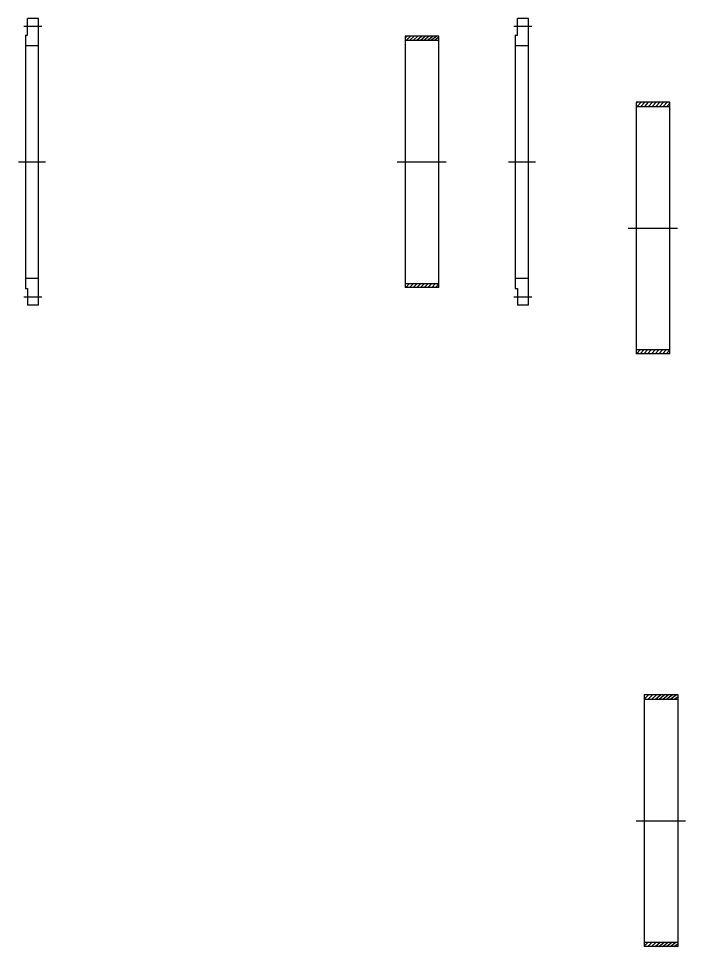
# Model space of a CAD drawing. Header units: inches. Extents: x -138276681 to 276513873, y -62941253 to 125880333.
# Drawn here: x -138264332 to -138262411, y -62941253 to -62938582 of the extents above; entities that cross this region are included whole.
import ezdxf

# ---------------------------------------------------------------- set-up
doc = ezdxf.new("R2010")
doc.units = ezdxf.units.IN
doc.header["$LTSCALE"] = 0.5
doc.header["$MEASUREMENT"] = 0
doc.layers.add('假法兰4', color=250, linetype='Continuous')
doc.layers.add('接筒', color=250, linetype='Continuous')

# ---------------------------------------------------------------- blocks, each defined once
blk = doc.blocks.new('假法兰4')
at = {"layer": '接筒'}
for p, q in [((-276527175.4167008, -125877576.4569), (-276527207.4167008, -125877576.4569)), ((-276527207.4167008, -125877623.9569), (-276527207.4167008, -125877576.4569)), ((-276527175.4167008, -125878401.4569), (-276527175.4167008, -125877576.4569)), ((-276527165.8475595, -125877598.9569), (-276527217.7742961, -125877598.9569)), ((-276527175.4167008, -125878323.9569), (-276527175.4167008, -125877598.9569)), ((-276527213.4167008, -125877623.9569), (-276527213.4167008, -125878353.9569)), ((-276527213.4167008, -125877623.9569), (-276527207.4167008, -125877623.9569)), ((-276527213.4167008, -125877653.9569), (-276527175.4167008, -125877653.9569)), ((-276527233.0391266, -125877988.9569), (-276527155.4899642, -125877988.9569)), ((-276527213.4167008, -125878323.9569), (-276527175.4167008, -125878323.9569)), ((-276527213.4167008, -125878353.9569), (-276527207.4167008, -125878353.9569)), ((-276527207.4167008, -125878353.9569), (-276527207.4167008, -125878401.4569)), ((-276527165.8475595, -125878378.9569), (-276527217.7742961, -125878378.9569)), ((-276527175.4167008, -125878401.4569), (-276527207.4167008, -125878401.4569))]:
    blk.add_line(p, q, dxfattribs=at)
blk = doc.blocks.new('接筒1')
at = {"layer": '接筒'}
h = blk.add_hatch(dxfattribs=at)
h.set_pattern_fill('ANSI31', color=256, scale=60, style=0)
h.set_pattern_definition([(45, (-414788968.3480424, -188818880.3599946), (-5.303300858899106, 5.303300858899107), [])])
h.paths.add_polyline_path([(-276525651.0369385, -125879535.8815446), (-276525651.0369385, -125879523.8815446), (-276525748.0369385, -125879523.8815446), (-276525748.0369385, -125879535.8815446)])
h.paths.add_polyline_path([(-276525748.0369384, -125880235.8815446), (-276525748.0369384, -125880247.8815446), (-276525651.0369384, -125880247.8815446), (-276525651.0369384, -125880235.8815446)])
for p, q in [((-276525651.0369385, -125879523.8815446), (-276525748.0369385, -125879523.8815446)), ((-276525748.0369385, -125879523.8815446), (-276525748.0369384, -125880247.8815446)), ((-276525651.0369384, -125880247.8815446), (-276525651.0369385, -125879523.8815446)), ((-276525748.0369385, -125879535.8815446), (-276525651.0369385, -125879535.8815446)), ((-276525771.128508, -125879885.8815446), (-276525629.5974995, -125879885.8815446)), ((-276525748.0369385, -125880235.8815446), (-276525651.0369385, -125880235.8815446)), ((-276525651.0369385, -125880247.8815446), (-276525748.0369385, -125880247.8815446))]:
    blk.add_line(p, q, dxfattribs=at)

msp = doc.modelspace()

# ---------------------------------------------------------------- block references
at = {"layer": '假法兰4'}
for p in [(138262901.307668, 62938994.47844999), (138264312.1090329, 62938994.47844999)]:
    msp.add_blockref('假法兰4', p, dxfattribs=at)
at = {"layer": '接筒'}
for p in [(138262529.7258345, 62940891.40309459), (138263195.1405487, 62940700.8372551), (138263218.3111039, 62938994.47844999)]:
    msp.add_blockref('接筒1', p, dxfattribs=at)

doc.saveas('drawing.dxf')
